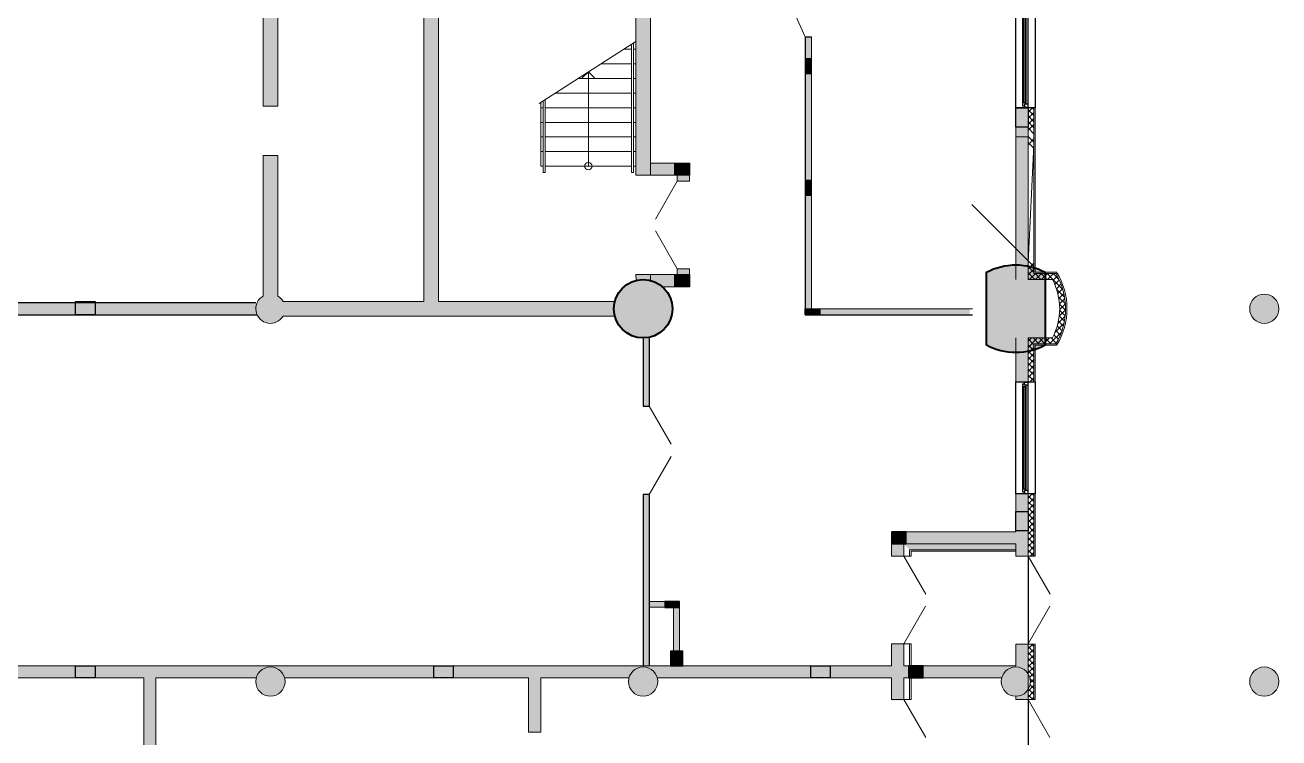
# Model space of a CAD drawing. Header units: millimetres. Extents: x 72919 to 485785, y -53256 to 338519.
# Drawn here: x 383115 to 408851, y 130034 to 144661 of the extents above; entities that cross this region are included whole.
import ezdxf

# ---------------------------------------------------------------- set-up
doc = ezdxf.new("R2010")
doc.units = ezdxf.units.MM
doc.layers.add('1', color=7, linetype='Continuous')
for name, color, linetype, lineweight in [('door', 177, 'Continuous', 9), ('stairs', 4, 'Continuous', 5), ('wall', 5, 'Continuous', 40)]:
    doc.layers.add(name, color=color, linetype=linetype, lineweight=lineweight)

# ---------------------------------------------------------------- blocks, each defined once
blk = doc.blocks.new('цуа323')
at = {"color": 0, "lineweight": 18}
for p, q in [((74877, 1494945), (75037, 1494945)), ((75077, 1494945), (75127, 1494945)), ((74152, 1492545), (74152, 1494482)), ((74409, 1494645), (75037, 1494645)), ((75077, 1494645), (75127, 1494645)), ((73942, 1494345), (75037, 1494345)), ((75077, 1494345), (75127, 1494345)), ((73474, 1494045), (75037, 1494045)), ((75077, 1494045), (75127, 1494045)), ((73176, 1493745), (73226, 1493745)), ((73266, 1493745), (75037, 1493745)), ((75077, 1493745), (75127, 1493745)), ((73176, 1493445), (73226, 1493445)), ((73266, 1493445), (75037, 1493445)), ((75077, 1493445), (75127, 1493445)), ((73176, 1493145), (73226, 1493145)), ((73266, 1493145), (75037, 1493145)), ((75077, 1493145), (75127, 1493145)), ((73176, 1492845), (73226, 1492845)), ((73266, 1492845), (75037, 1492845)), ((75077, 1492845), (75127, 1492845)), ((73176, 1492545), (73226, 1492545)), ((73266, 1492545), (75037, 1492545)), ((75077, 1492545), (75127, 1492545))]:
    blk.add_line(p, q, dxfattribs=at)
at = {"color": 0}
for q in [(74024, 1494355), (74279, 1494355)]:
    blk.add_line((74152, 1494482), q, dxfattribs=at)
at = {"color": 0, "lineweight": 18, "ltscale": 3000}
blk.add_lwpolyline([(73139, 1493829), (75127, 1495105)], dxfattribs=at)
at = {"color": 0, "ltscale": 100000}
for points in [[(75037, 1495047), (75037, 1492415), (75077, 1492415), (75077, 1495073)], [(73176, 1492545), (73176, 1493854)], [(73226, 1493886), (73226, 1492415), (73266, 1492415), (73266, 1493911)], [(73266, 1492415), (73226, 1492415)]]:
    blk.add_lwpolyline(points, dxfattribs=at)
at = {"color": 0, "lineweight": 18}
blk.add_circle((74152, 1492545), 75.5, dxfattribs=at)
blk = doc.blocks.new('Колонна ∅1200')
at = {"lineweight": 9, "ltscale": 400, "true_color": 0x000000}
h = blk.add_hatch(color=18, dxfattribs=at)
h.dxf.hatch_style = 1
edge = h.paths.add_edge_path()
edge.add_arc((0, 0), 600, 0, 360)
at = {"color": 18, "ltscale": 400, "true_color": 0x000000}
blk.add_circle((0, 0), 600, dxfattribs=at)
blk = doc.blocks.new('Пилон 1')
at = {"layer": 'wall', "lineweight": 9, "ltscale": 400, "true_color": 0x000000}
h = blk.add_hatch(color=18, dxfattribs=at)
h.dxf.hatch_style = 1
edge = h.paths.add_edge_path()
edge.add_line((600, -750), (600, 750))
edge.add_arc((0, -375), 1275, 61.9275, 118.0725)
edge.add_line((-600, 750), (-600, -750))
edge.add_arc((0, 375), 1275, 241.9275, 298.0725)
at = {"layer": 'wall', "color": 0, "ltscale": 400}
blk.add_lwpolyline([(600, -750), (600, 750, 0.25), (-600, 750), (-600, -750, 0.25), (600, -750)], format="xyb", dxfattribs=at)

msp = doc.modelspace()

# ---------------------------------------------------------------- hatches: boundary and pattern name
at = {"ltscale": 500, "true_color": 0x000000}
h = msp.add_hatch(color=18, dxfattribs=at)
h.dxf.hatch_style = 1
h.paths.add_polyline_path([(399129.37113, 143669.99944), (399254.37113, 143669.99944), (399254.37113, 143969.99944), (399129.37113, 143969.99944)])
h = msp.add_hatch(color=18, dxfattribs=at)
h.dxf.hatch_style = 1
h.paths.add_polyline_path([(403700.43379, 142964.99944), (403700.43379, 142564.99944), (403450.43379, 142564.99944), (403450.43379, 142965.04787)])
h = msp.add_hatch(color=18, dxfattribs=at)
h.dxf.hatch_style = 1
h.paths.add_polyline_path([(396751.32921, 141829.85489), (396751.32921, 141459.85489), (396501.32921, 141459.85489), (396501.32921, 141579.85489), (395951.36928, 141579.85489), (395951.36933, 141829.85489)])
edge = h.paths.add_edge_path()
edge.add_line((396751.32921, 139289.85489), (396198.35664, 139289.85489))
edge.add_arc((395801.32906, 138840.00036), 600, 48.569380841, 75.518561375)
edge.add_line((395951.36887, 139420.93758), (395951.3689, 139539.85489))
edge.add_line((395951.3689, 139539.85489), (396501.32921, 139539.85489))
edge.add_line((396501.32921, 139539.85489), (396501.32921, 139659.85489))
edge.add_line((396501.32921, 139659.85489), (396751.32921, 139659.85489))
edge.add_line((396751.32921, 139659.85489), (396751.32921, 139289.85489))
h = msp.add_hatch(color=18, dxfattribs=at)
h.dxf.hatch_style = 1
h.paths.add_polyline_path([(399129.37113, 141169.99944), (399254.37113, 141169.99944), (399254.37113, 141469.99944), (399129.37113, 141469.99944)])
h = msp.add_hatch(color=18, dxfattribs=at)
h.dxf.hatch_style = 1
h.paths.add_polyline_path([(384151.21502, 138985.92562), (384551.21502, 138985.92562), (384551.21502, 138714.99944), (384151.16659, 138714.99944)])
h = msp.add_hatch(color=18, dxfattribs=at)
h.dxf.hatch_style = 1
edge = h.paths.add_edge_path()
edge.add_arc((408550.43379, 138839.99944), 300, 9, 369)
h = msp.add_hatch(color=18, dxfattribs=at)
h.dxf.hatch_style = 1
h.paths.add_polyline_path([(399429.37113, 138839.99944), (399429.37113, 138714.99944), (399129.37113, 138714.99944), (399129.37113, 138839.99944)])
h = msp.add_hatch(color=18, dxfattribs=at)
h.dxf.hatch_style = 1
h.paths.add_polyline_path([(403700.43379, 134680.01113), (403700.43379, 134280.01113), (403450.43379, 134280.01113), (403450.43379, 134680.05956)])
h = msp.add_hatch(color=18, dxfattribs=at)
h.dxf.hatch_style = 1
h.paths.add_polyline_path([(400902.86477, 134263.32434), (400902.86477, 134013.82434), (401202.86477, 134013.82434), (401202.86477, 134263.32434)])
h = msp.add_hatch(color=18, dxfattribs=at)
h.dxf.hatch_style = 1
h.paths.add_polyline_path([(396246.57005, 132834.32434), (396246.57005, 132709.32434), (396546.57005, 132709.32434), (396546.57005, 132834.32434)])
h = msp.add_hatch(color=18, dxfattribs=at)
h.dxf.hatch_style = 1
h.paths.add_polyline_path([(396612.28727, 131514.75878), (396612.28727, 131814.75878), (396360.85283, 131814.75878), (396360.85283, 131514.75878)])
h = msp.add_hatch(color=18, dxfattribs=at)
h.dxf.hatch_style = 1
h.paths.add_polyline_path([(384151.26344, 131513.32434), (384551.26344, 131513.32434), (384551.26344, 131263.32434), (384151.21502, 131263.32434)])
h = msp.add_hatch(color=18, dxfattribs=at)
h.dxf.hatch_style = 1
h.paths.add_polyline_path([(391501.65685, 131513.32435), (391901.65685, 131513.32435), (391901.65685, 131263.32435), (391501.60842, 131263.32435)])
h = msp.add_hatch(color=18, dxfattribs=at)
h.dxf.hatch_style = 1
h.paths.add_polyline_path([(399240.48221, 131513.32434), (399640.48221, 131513.32434), (399640.48221, 131263.32434), (399240.43379, 131263.32434)])
h = msp.add_hatch(color=18, dxfattribs=at)
h.dxf.hatch_style = 1
h.paths.add_polyline_path([(401250.00744, 131512.82434), (401250.00744, 131263.32434), (401550.00744, 131263.32434), (401550.00744, 131512.82434)])
h = msp.add_hatch(color=18, dxfattribs=at)
h.dxf.hatch_style = 1
edge = h.paths.add_edge_path()
edge.add_arc((388150.43379, 131189.99944), 300, 9, 369)
h = msp.add_hatch(color=18, dxfattribs=at)
h.dxf.hatch_style = 1
edge = h.paths.add_edge_path()
edge.add_arc((395800.43379, 131189.99944), 300, 9, 369)
h = msp.add_hatch(color=18, dxfattribs=at)
h.dxf.hatch_style = 1
edge = h.paths.add_edge_path()
edge.add_arc((403450.43379, 131189.99944), 300, 9, 369)
h = msp.add_hatch(color=18, dxfattribs=at)
h.dxf.hatch_style = 1
edge = h.paths.add_edge_path()
edge.add_arc((408550.43379, 131189.99944), 300, 9, 369)
at = {"layer": '1', "ltscale": 500, "true_color": 0x000000}
h = msp.add_hatch(color=18, dxfattribs=at)
h.dxf.hatch_style = 1
edge = h.paths.add_edge_path()
edge.add_line((396751.32921, 141579.85489), (396451.32921, 141579.85489))
edge.add_line((396451.32921, 141579.85489), (396451.32921, 141829.85489))
edge.add_line((396451.32921, 141829.85489), (396751.32921, 141829.85489))
edge.add_line((396751.32921, 141829.85489), (396751.32921, 141593.37066))
h = msp.add_hatch(color=18, dxfattribs=at)
h.dxf.hatch_style = 1
edge = h.paths.add_edge_path()
edge.add_line((396751.32921, 139289.85489), (396451.32921, 139289.85489))
edge.add_line((396451.32921, 139289.85489), (396451.32921, 139539.85489))
edge.add_line((396451.32921, 139539.85489), (396751.32921, 139539.85489))
edge.add_line((396751.32921, 139539.85489), (396751.32921, 139303.37066))
at = {"layer": 'wall', "lineweight": 18, "ltscale": 0.007407, "true_color": 0x000000}
h = msp.add_hatch(color=18, dxfattribs=at)
h.dxf.hatch_style = 1
edge = h.paths.add_edge_path()
edge.add_line((391601.32906, 138990.00036), (391601.32906, 146340.00032))
edge.add_line((391601.32906, 146340.00032), (395220.38313, 146339.99957))
edge.add_arc((395801.33067, 146489.99944), 600, 194.477500165, 255.522475793)
edge.add_line((395651.33055, 145909.05197), (395651.36928, 141579.85489))
edge.add_line((395651.36928, 141579.85489), (395951.36928, 141579.85489))
edge.add_line((395951.36928, 141579.85489), (395951.33055, 145909.05191))
edge.add_arc((395801.33067, 146489.99944), 600, 284.477500165, 525.522475793)
edge.add_line((395220.3832, 146639.99957), (388401.13825, 146639.99952))
edge.add_arc((388143.73859, 146491.18856), 297.32017, 30.033577969, 241.381389501)
edge.add_line((388001.32906, 146230.19275), (388001.32906, 142994.85398))
edge.add_line((388001.32906, 142994.85398), (388301.32906, 142994.85398))
edge.add_line((388301.32906, 142994.85398), (388301.32906, 146230.1909))
edge.add_arc((388151.33067, 146489.99944), 300, 299.999646033, 330.000015847)
edge.add_line((388411.13833, 146339.99952), (391301.32906, 146339.99952))
edge.add_line((391301.32906, 146339.99952), (391301.32752, 138989.99944))
edge.add_line((391301.32752, 138989.99944), (388411.13633, 138990.00005))
edge.add_arc((388151.32906, 138839.99944), 300, 30.00013373, 60)
edge.add_line((388301.32906, 139099.80706), (388301.32906, 141984.85398))
edge.add_line((388301.32906, 141984.85398), (388001.32906, 141984.85398))
edge.add_line((388001.32906, 141984.85398), (388001.32906, 139099.80706))
edge.add_arc((388151.32906, 138839.99944), 300, 120, 330.00013373)
edge.add_line((388411.13703, 138690.00005), (395220.38164, 138690.00005))
edge.add_arc((395801.32906, 138840.00036), 600, 194.477542393, 435.522475793)
edge.add_line((395951.32918, 139420.94783), (395951.32921, 139540.00036))
edge.add_line((395951.32921, 139540.00036), (395651.32921, 139540.00036))
edge.add_line((395651.32921, 139540.00036), (395654.56364, 139421.77343))
edge.add_arc((395801.32906, 138840.00036), 600, 104.158730137, 165.522487814)
edge.add_line((395220.38156, 138990.00036), (391601.32906, 138990.00036))
h = msp.add_hatch(color=18, dxfattribs=at)
h.dxf.hatch_style = 1
h.paths.add_polyline_path([(399129.28766, 144415.48127), (399254.28766, 144415.48127), (399254.28766, 138839.99944), (399129.28766, 138839.99944)])
h = msp.add_hatch(color=18, dxfattribs=at)
h.dxf.hatch_style = 1
h.paths.add_polyline_path([(403450.43379, 142964.99944), (403450.43379, 139439.99944), (403700.43379, 139439.99944), (403700.43379, 142964.99944)])
h = msp.add_hatch(color=18, dxfattribs=at)
h.dxf.hatch_style = 1
h.paths.add_polyline_path([(380799.24079, 138713.45798), (387851.80269, 138713.45744), (387851.80269, 138964.99917), (380799.24079, 138964.99972)])
h = msp.add_hatch(color=18, dxfattribs=at)
h.dxf.hatch_style = 1
h.paths.add_polyline_path([(399253.17814, 138713.45798), (402499.69141, 138713.45744), (402499.69141, 138838.45744), (399253.17814, 138838.45798)])
h = msp.add_hatch(color=18, dxfattribs=at)
h.dxf.hatch_style = 1
h.paths.add_polyline_path([(395801.52027, 138223.74953), (395926.52027, 138223.74953), (395926.52495, 136839.57642), (395801.52495, 136839.57642)])
h = msp.add_hatch(color=18, dxfattribs=at)
h.dxf.hatch_style = 1
h.paths.add_polyline_path([(403450.43379, 138239.99944), (403450.43379, 137339.99944), (403700.43379, 137339.99944), (403700.43379, 138239.99944)])
h = msp.add_hatch(color=18, dxfattribs=at)
h.dxf.hatch_style = 1
h.paths.add_polyline_path([(395801.48189, 135029.57639), (395926.48189, 135029.57639), (395926.48657, 131513.32434), (395801.48657, 131513.32434)])
h = msp.add_hatch(color=18, dxfattribs=at)
h.dxf.hatch_style = 1
h.paths.add_polyline_path([(403450.43379, 135039.99944), (403450.43379, 133760.01113), (403700.43379, 133760.01113), (403700.43379, 135039.99944)])
h = msp.add_hatch(color=18, dxfattribs=at)
h.dxf.hatch_style = 1
h.paths.add_polyline_path([(400900.43379, 134263.32434), (400900.43379, 133763.32434), (401150.43379, 133765.04052), (401150.43379, 134013.32434), (403450.43379, 134013.32434), (403450.43379, 134263.32434)])
h = msp.add_hatch(color=18, dxfattribs=at)
h.dxf.hatch_style = 1
h.paths.add_polyline_path([(401270.43379, 133893.32434), (401270.43379, 133765.04052), (401150.43379, 133765.04052), (401150.43379, 134013.32434), (401270.43379, 133893.32434)], flags=0)
h = msp.add_hatch(color=18, dxfattribs=at)
h.dxf.hatch_style = 1
h.paths.add_polyline_path([(403450.43379, 133893.32434), (401270.43379, 133893.32434), (401150.43379, 134013.32434), (403450.43379, 134013.32434)])
h = msp.add_hatch(color=18, dxfattribs=at)
h.dxf.hatch_style = 1
h.paths.add_polyline_path([(396426.57005, 131814.75878), (396546.57005, 131814.75878), (396546.57005, 132834.32434), (395927.87375, 132834.32434), (395926.57005, 132714.32434), (396426.57005, 132714.32434)])
h = msp.add_hatch(color=18, dxfattribs=at)
h.dxf.hatch_style = 1
h.paths.add_polyline_path([(401150.43379, 131510.32434), (401150.43379, 131963.31265), (400900.43379, 131963.31265), (400900.43379, 131510.32434)])
h = msp.add_hatch(color=18, dxfattribs=at)
h.dxf.hatch_style = 1
h.paths.add_polyline_path([(401270.43379, 131513.32434), (401270.43379, 131963.31265), (401150.43379, 131963.31265), (401150.43379, 131513.32434), (401270.43379, 131513.32434)], flags=0)
h = msp.add_hatch(color=18, dxfattribs=at)
h.dxf.hatch_style = 1
edge = h.paths.add_edge_path()
edge.add_arc((403450.43379, 131189.99944), 300, 270, 326.442690238)
edge.add_line((403700.43379, 131024.1682), (403700.43379, 130819.99944))
edge.add_line((403700.43379, 130819.99944), (403450.43379, 130819.99944))
edge.add_line((403450.43379, 130819.99944), (403450.43379, 130889.99944))
edge = h.paths.add_edge_path()
edge.add_arc((403450.43379, 131189.99944), 300, 33.557309762, 90)
edge.add_line((403450.43379, 131489.99944), (403450.43379, 131959.99944))
edge.add_line((403450.43379, 131959.99944), (403700.43379, 131959.99944))
edge.add_line((403700.43379, 131959.99944), (403700.43379, 131355.83068))
h = msp.add_hatch(color=18, dxfattribs=at)
h.dxf.hatch_style = 1
edge = h.paths.add_edge_path()
edge.add_line((388150.43379, 131513.32434), (380751.21502, 131513.32434))
edge.add_line((380751.21502, 131513.32434), (380500.43379, 131489.99944))
edge.add_arc((380500.43379, 131189.99944), 300, 14.147342184, 90, ccw=False)
edge.add_line((380791.3349, 131263.32434), (387859.53267, 131263.32434))
edge.add_arc((388150.43379, 131189.99944), 300, 90, 165.852657816, ccw=False)
edge.add_line((388150.43379, 131489.99944), (388150.43379, 131513.32434))
h = msp.add_hatch(color=18, dxfattribs=at)
h.dxf.hatch_style = 1
edge = h.paths.add_edge_path()
edge.add_arc((395800.43379, 131190.90283), 300, 90, 165.852657816)
edge.add_line((395509.53267, 131264.22772), (388441.3349, 131264.22772))
edge.add_arc((388149.65094, 131189.89817), 301.00568, 14.296355969, 89.850986215)
edge.add_line((388150.43379, 131490.90283), (388150.43379, 131514.22772))
edge.add_line((388150.43379, 131514.22772), (395800.43379, 131514.22772))
edge.add_line((395800.43379, 131514.22772), (395800.43379, 131490.90283))
h = msp.add_hatch(color=18, dxfattribs=at)
h.dxf.hatch_style = 1
edge = h.paths.add_edge_path()
edge.add_arc((403450.43379, 131189.99944), 300, 90, 165.852657816)
edge.add_line((403159.53267, 131263.32434), (396091.3349, 131263.32434))
edge.add_arc((395799.65094, 131188.99478), 301.00568, 14.296355969, 89.850986215)
edge.add_line((395800.43379, 131489.99944), (395800.43379, 131513.32434))
edge.add_line((395800.43379, 131513.32434), (403450.43379, 131513.32434))
edge.add_line((403450.43379, 131513.32434), (403450.43379, 131489.99944))
h = msp.add_hatch(color=18, dxfattribs=at)
h.dxf.hatch_style = 1
h.paths.add_polyline_path([(385800.84584, 130153.14672), (385800.84584, 131263.32434), (385550.84584, 131263.32434), (385550.84584, 130153.14672)])
h.paths.add_polyline_path([(385800.84584, 130157.4991), (385550.84584, 130157.4991), (385550.84584, 121238.18296), (385800.84584, 121238.18296)])
h = msp.add_hatch(color=18, dxfattribs=at)
h.dxf.hatch_style = 1
h.paths.add_polyline_path([(393450.43379, 130153.14672), (393700.43379, 130153.14672), (393700.43379, 131263.32434), (393450.43379, 131263.32434)])
h.paths.add_polyline_path([(393700.43379, 128953.14672), (393450.43379, 128953.14672), (393450.43379, 121238.18296), (393700.43379, 121238.18296)])
h = msp.add_hatch(color=18, dxfattribs=at)
h.dxf.hatch_style = 1
h.paths.add_polyline_path([(401150.43379, 130807.60421), (401150.43379, 131267.30697), (400900.43379, 131267.30697), (400900.43379, 130807.60421)])
h = msp.add_hatch(color=18, dxfattribs=at)
h.dxf.hatch_style = 1
h.paths.add_polyline_path([(401270.43379, 130821.484), (401270.43379, 131263.32434), (401150.43379, 131263.32434), (401150.43379, 130821.484), (401270.43379, 130821.484)], flags=0)

# ---------------------------------------------------------------- linework, layer by layer
at = {"color": 18, "ltscale": 500, "true_color": 0x000000}
for p, q in [((403610.43379, 145164.99944), (403610.43379, 143064.99944)), ((403640.43379, 145164.99944), (403640.43379, 143064.99944)), ((403660.43379, 143034.99944), (403660.43379, 145194.99944)), ((403700.43379, 142974.99944), (403700.43379, 145254.99944)), ((399129.37113, 144419.99944), (399129.37113, 138714.99944)), ((399129.37113, 144419.99944), (399254.37113, 144419.99944)), ((380800.43379, 138964.99944), (387851.32906, 138964.99944)), ((380773.15159, 138714.99944), (387878.61126, 138714.99944)), ((399129.37113, 138714.99944), (402561.37508, 138714.99944)), ((395801.60842, 138239.49717), (395801.60842, 136839.57649)), ((395926.60842, 138239.49717), (395926.60842, 136839.57649)), ((403610.43379, 137239.99944), (403610.43379, 135139.99944)), ((403640.43379, 137239.99944), (403640.43379, 135139.99944)), ((403660.43379, 135109.99944), (403660.43379, 137269.99944)), ((403700.43379, 135049.99944), (403700.43379, 137329.99944)), ((395801.48189, 135029.57647), (395801.60842, 131513.32435)), ((395926.48189, 135029.58097), (395926.60842, 131513.32885))]:
    msp.add_line(p, q, dxfattribs=at)
for points in [[(403450.43379, 145264.99944), (403850.43379, 145264.99944), (403850.43379, 142964.99944), (403450.43379, 142964.99944)], [(399129.37113, 143669.99944), (399254.37113, 143669.99944), (399254.37113, 143969.99944), (399129.37113, 143969.99944)], [(403700.43379, 142964.99944), (403700.43379, 142564.99944), (403450.43379, 142564.99944), (403450.43379, 142965.04787)], [(396751.32921, 141829.85489), (396751.32921, 141579.85489), (396451.32921, 141579.85489), (396451.32921, 141829.85489)], [(399129.37113, 141169.99944), (399254.37113, 141169.99944), (399254.37113, 141469.99944), (399129.37113, 141469.99944)], [(396751.32921, 139539.85489), (396751.32921, 139289.85489), (396451.32921, 139289.85489), (396451.32921, 139539.85489)], [(384151.21502, 138985.92562), (384551.21502, 138985.92562), (384551.21502, 138714.99944), (384151.16659, 138714.99944)], [(399429.37113, 138839.99944), (399429.37113, 138714.99944), (399129.37113, 138714.99944), (399129.37113, 138839.99944)], [(403450.43379, 137339.99944), (403850.43379, 137339.99944), (403850.43379, 135039.99944), (403450.43379, 135039.99944)], [(403700.43379, 134680.01113), (403700.43379, 134280.01113), (403450.43379, 134280.01113), (403450.43379, 134680.05956)], [(400902.86477, 134263.32434), (400902.86477, 134013.82434), (401202.86477, 134013.82434), (401202.86477, 134263.32434)], [(396246.57005, 132834.32434), (396246.57005, 132709.32434), (396546.57005, 132709.32434), (396546.57005, 132834.32434)], [(396612.28727, 131514.75878), (396612.28727, 131814.75878), (396360.85283, 131814.75878), (396360.85283, 131514.75878)], [(384151.26344, 131513.32434), (384551.26344, 131513.32434), (384551.26344, 131263.32434), (384151.21502, 131263.32434)], [(391501.65685, 131513.32435), (391901.65685, 131513.32435), (391901.65685, 131263.32435), (391501.60842, 131263.32435)], [(399240.48221, 131513.32434), (399640.48221, 131513.32434), (399640.48221, 131263.32434), (399240.43379, 131263.32434)], [(401250.00744, 131512.82434), (401250.00744, 131263.32434), (401550.00744, 131263.32434), (401550.00744, 131512.82434)]]:
    msp.add_lwpolyline(points, close=True, dxfattribs=at)
for points in [[(403590.43379, 145224.99944), (403590.43379, 143004.99944), (403630.43379, 143004.99944)], [(403660.43379, 143064.99944), (403590.43379, 143064.99944)], [(403700.43379, 143034.99944), (403630.43379, 143034.99944), (403630.43379, 142974.99944), (403700.43379, 142974.99944)], [(403590.43379, 137299.99944), (403630.43379, 137299.99944)], [(403590.43379, 137299.99944), (403590.43379, 135079.99944), (403630.43379, 135079.99944)], [(403660.43379, 137239.99944), (403590.43379, 137239.99944)], [(403700.43379, 137269.99944), (403630.43379, 137269.99944), (403630.43379, 137329.99944), (403700.43379, 137329.99944)], [(395801.48125, 136839.57636), (395926.60842, 136839.57642)], [(403660.43379, 135139.99944), (403590.43379, 135139.99944)], [(395926.48189, 135029.57641), (395801.48189, 135029.57636)], [(403700.43379, 135109.99944), (403630.43379, 135109.99944), (403630.43379, 135049.99944), (403700.43379, 135049.99944)], [(403700.43379, 133760.01113), (403700.43379, 131959.99944)], [(403700.43379, 130820.01113), (403700.43379, 129009.99944)]]:
    msp.add_lwpolyline(points, dxfattribs=at)
at = {"layer": 'door'}
for p, q in [((399129.37113, 144419.99944), (398779.24634, 145199.35024)), ((396501.32921, 141459.85489), (396051.20441, 140680.50409)), ((396501.32921, 139659.85489), (396051.20441, 140439.20569))]:
    msp.add_line(p, q, dxfattribs=at)
at = {"layer": 'door', "ltscale": 100}
for p, q in [((395926.60842, 136839.57642), (396376.55394, 136060.1221)), ((396376.53638, 135808.96783), (395926.48189, 135029.57642))]:
    msp.add_line(p, q, dxfattribs=at)
at = {"layer": 'door', "linetype": 'ByBlock', "ltscale": 100}
for p, q in [((401150.43379, 133765.04052), (401602.17471, 132984.54188)), ((403700.43379, 133761.72732), (404152.17471, 132981.22868)), ((401597.20716, 132737.42833), (401152.36954, 131965.02988)), ((404147.20716, 132734.11512), (403702.36954, 131961.71667)), ((401150.43379, 130823.484), (401600.43379, 130044.06114)), ((403700.43379, 130820.01113), (404150.43379, 130040.58827))]:
    msp.add_line(p, q, dxfattribs=at)
at = {"layer": 'wall', "color": 18, "lineweight": 18, "ltscale": 0.007407, "true_color": 0x000000}
for p, q in [((399254.37113, 144419.99944), (399254.37113, 138839.99944)), ((403700.43379, 142364.99944), (403700.43379, 142964.99944)), ((403700.43379, 139439.99944), (403700.43379, 142364.99944)), ((404333.14731, 139443.47413), (404216.62199, 139559.99944)), ((403717.90356, 139439.99944), (403700.43378, 139457.46922)), ((399254.37113, 138839.99944), (402561.37508, 138839.99944)), ((403700.43379, 137339.99944), (403700.43379, 138239.99944)), ((403700.43379, 133760.01113), (403700.43379, 135039.99944)), ((396546.57005, 132834.32434), (395927.87375, 132834.32434)), ((396546.57005, 131814.75878), (396546.57005, 132834.32434)), ((396426.57005, 132714.32434), (395926.57005, 132714.32434)), ((395926.57005, 132714.32434), (395926.57005, 131513.32434)), ((396426.57005, 131814.75878), (396426.57005, 132714.32434)), ((380751.21502, 131513.32434), (395801.60842, 131513.32434)), ((395800.43379, 131513.32434), (400900.43379, 131513.32434)), ((403737.06221, 131278.56664), (403820.43379, 131361.93821)), ((403820.43379, 130922.89852), (403707.68163, 131035.65067)), ((403820.43379, 131046.64221), (403743.08242, 131123.99357)), ((403749.57661, 131167.33735), (403820.43379, 131238.19453))]:
    msp.add_line(p, q, dxfattribs=at)
at = {"layer": 'wall', "color": 18, "lineweight": 18, "ltscale": 0.007407, "true_color": 0x000000, "extrusion": (-0.707107, -0.707107, 0)}
msp.add_line((404279.6444, 138135.79649), (404175.44144, 138239.99944), dxfattribs=at)
at = {"layer": 'wall', "color": 18, "lineweight": 18, "ltscale": 0.007407, "true_color": 0x000000, "extrusion": (0, 1, 0)}
for p, q in [((403850.43379, 137339.99944), (403700.43379, 137339.99944)), ((403850.43379, 135039.99944), (403700.43379, 135039.99944))]:
    msp.add_line(p, q, dxfattribs=at)
at = {"layer": 'wall', "color": 18, "lineweight": 18, "ltscale": 0.007407, "true_color": 0x000000, "extrusion": (0.707107, 0.707107, 0)}
msp.add_line((403820.43379, 131170.38589), (403745.24028, 131245.5794), dxfattribs=at)
at = {"layer": 'wall', "color": 18, "lineweight": 18, "ltscale": 0.007407, "true_color": 0x000000}
for points in [[(391301.32906, 146339.99952), (391301.32752, 138989.99944), (388411.13633, 138990.00005, 0.131651904), (388301.32906, 139099.80706), (388301.32906, 141984.85398), (388001.32906, 141984.85398), (388001.32906, 139099.80706, 1.3032269474), (388411.13703, 138690.00005), (395220.38164, 138690.00005, 1.7504336339), (395951.32918, 139420.94783), (395951.32921, 139540.00036), (395651.32921, 139540.00036), (395654.56364, 139421.77343, 0.2743371963), (395220.38156, 138990.00036), (391601.32906, 138990.00036), (391601.32906, 146340.00032)], [(388001.32906, 146230.19275), (388001.32906, 142994.85398), (388301.32906, 142994.85398), (388301.32906, 146230.1909, 0.1316541392)], [(395651.33055, 145909.05197), (395651.36928, 141579.85489), (395951.36928, 141579.85489), (395951.33055, 145909.05191, 1.7504343827)]]:
    msp.add_lwpolyline(points, format="xyb", dxfattribs=at)
for points in [[(403700.43379, 142964.99944), (403450.43379, 142964.99944), (403450.43379, 142364.99944), (403700.43379, 142364.99944)], [(403700.43379, 142873.84476), (403791.58847, 142964.99944)], [(403820.43379, 142802.29244), (403700.43379, 142922.29244)], [(403850.43379, 142964.99944), (403820.43379, 142964.99944)], [(403820.43379, 142678.54876), (403700.43379, 142798.54876)], [(403700.43379, 142626.35739), (403820.43379, 142746.35739)], [(403820.43379, 142554.80507), (403700.43379, 142674.80507)], [(403700.43379, 142502.6137), (403820.43379, 142622.6137)], [(403700.43379, 142364.99944), (403450.43379, 142364.99944), (403450.43379, 139439.99944)], [(403700.43378, 139439.99944), (403700.43378, 142364.99944)], [(403700.43378, 142203.99628), (403820.43378, 142323.99628)], [(403820.43379, 142431.06138), (403700.43379, 142551.06138)], [(403820.43378, 139559.99944), (403820.43378, 142364.99944)], [(403820.43378, 142132.44397), (403700.43378, 142252.44397)], [(403700.43378, 139780.25259), (403820.43378, 142200.25259)], [(403700.43378, 139656.5089), (403820.43378, 139776.5089)], [(403820.43378, 139584.95659), (403700.43378, 139704.95659)], [(403841.64724, 139439.99944), (403771.04051, 139510.60618)], [(403965.39093, 139439.99944), (403845.39093, 139559.99944)], [(403855.15538, 139439.99944), (403975.15538, 139559.99944)], [(404089.13462, 139439.99944), (403969.13462, 139559.99944)], [(403978.89907, 139439.99944), (404098.89907, 139559.99944)], [(404102.64275, 139439.99944), (404222.64275, 139559.99944)], [(404283.00761, 139249.13324), (404376.67147, 139342.7971)], [(404311.25579, 139153.63773), (404408.53872, 139250.92066)], [(404470.14272, 138811.50397), (404346.90919, 138934.7375)], [(404462.87995, 138695.02306), (404350.029, 138807.874)], [(404424.69667, 138485.71896), (404324.79931, 138585.61631)], [(404447.2779, 138586.88142), (404341.85092, 138692.3084)], [(403700.43379, 137339.99944), (403450.43379, 137339.99944), (403450.43379, 138239.99944)], [(403700.43379, 137339.99944), (403700.43379, 138239.99944)], [(403820.43379, 138100.03235), (403700.43379, 138220.03235)], [(403924.21038, 138119.99944), (403804.21038, 138239.99944)], [(404047.95406, 138119.99944), (403927.95406, 138239.99944)], [(404020.07962, 138119.99944), (404140.07962, 138239.99944)], [(404171.69775, 138119.99944), (404051.69775, 138239.99944)], [(404362.04783, 138300.88043), (404269.62343, 138393.30482)], [(403820.43379, 137976.28866), (403700.43379, 138096.28866)], [(403820.43379, 137852.54498), (403700.43379, 137972.54498)], [(403850.43379, 138089.99944), (403850.43379, 137339.99944)], [(404267.56699, 138119.99944), (404269.27339, 138121.70584)], [(404269.27339, 138121.70584), (404274.29485, 138126.7273)], [(403700.43379, 137800.35361), (403820.43379, 137920.35361)], [(403700.43379, 137676.60992), (403820.43379, 137796.60992)], [(403820.43379, 137605.0576), (403700.43379, 137725.0576)], [(403700.43379, 137552.86624), (403820.43379, 137672.86624)], [(403820.43379, 137481.31392), (403700.43379, 137601.31392)], [(403700.43379, 137429.12255), (403820.43379, 137549.12255)], [(403714.26088, 137339.99944), (403700.43379, 137353.82654)], [(403700.43379, 135039.99944), (403450.43379, 135039.99944), (403450.43379, 134263.32434)], [(403700.43379, 135039.99944), (403700.43379, 133760.01113)], [(403820.43379, 134882.69649), (403700.43379, 135002.69649)], [(403700.43379, 134830.50513), (403820.43379, 134950.50513)], [(403820.43379, 135006.44018), (403786.87452, 135039.99944)], [(403820.43379, 135039.99944), (403820.43379, 133760.01113)], [(403850.43379, 133760.01113), (403850.43379, 135039.99944)], [(403820.43379, 134635.20912), (403700.43379, 134755.20912)], [(403700.43379, 134583.01775), (403820.43379, 134703.01775)], [(403820.43379, 134511.46543), (403700.43379, 134631.46543)], [(403700.43379, 134459.27407), (403820.43379, 134579.27407)], [(403820.43379, 134387.72175), (403700.43379, 134507.72175)], [(403700.43379, 134335.53038), (403820.43379, 134455.53038)], [(403820.43379, 134263.97806), (403700.43379, 134383.97806)], [(403450.43379, 134013.32434), (401150.43379, 134013.32434), (401150.43379, 133763.32434), (400900.43379, 133763.32434), (400900.43379, 134263.32434), (403450.43379, 134263.32434)], [(403700.43379, 134211.78669), (403820.43379, 134331.78669)], [(403820.43379, 134016.49069), (403700.43379, 134136.49069)], [(401300.43379, 133765.04052), (401150.43379, 133765.04052), (401150.43379, 134013.32434)], [(401150.43379, 134013.32434), (403450.43379, 134013.32434)], [(403450.43379, 133893.32434), (401270.43379, 133893.32434)], [(401270.43379, 133893.32434), (401270.43379, 133765.04052)], [(403450.43379, 134013.32434), (403450.43379, 133863.32434), (401300.43379, 133863.32434)], [(401300.43379, 133863.32434), (401300.43379, 133765.04052)], [(403450.43379, 134013.32434), (403450.43379, 133760.01113)], [(403820.43379, 133892.747), (403700.43379, 134012.747)], [(403700.43379, 133840.55563), (403820.43379, 133960.55563)], [(403743.63297, 133760.01113), (403820.43379, 133836.81195)], [(403700.43379, 133760.01113), (403450.43379, 133760.01113)], [(400900.43379, 131513.32434), (400900.43379, 131963.31265), (401150.43379, 131963.31265), (401150.43379, 131513.32434)], [(401300.43379, 131963.31265), (401150.43379, 131963.31265), (401150.43379, 131513.32434), (401300.43379, 131513.32434)], [(401150.43379, 131513.32434), (403450.43379, 131513.32434), (403450.43379, 131959.99944)], [(401270.43379, 131963.31265), (401270.43379, 131513.32434)], [(401300.43379, 131513.32434), (401300.43379, 131963.31265)], [(403450.43379, 131959.99944), (403700.43379, 131959.99944)], [(403700.43379, 131860.65665), (403799.77658, 131959.99944)], [(403700.43379, 131959.99944), (403700.43379, 131355.83068)], [(403820.43379, 131789.10433), (403700.43379, 131909.10433)], [(403700.43379, 131736.91296), (403820.43379, 131856.91296)], [(403820.43379, 131665.36064), (403700.43379, 131785.36064)], [(403850.43379, 131959.99944), (403820.43379, 131959.99944)], [(403700.43379, 131613.16927), (403820.43379, 131733.16927)], [(403820.43379, 131541.61695), (403700.43379, 131661.61695)], [(403700.43379, 131489.42559), (403820.43379, 131609.42559)], [(403820.43379, 131417.87327), (403700.43379, 131537.87327)], [(383860.84584, 121240.18296), (385550.84584, 121240.18296), (385550.84584, 126583.56038), (385550.84584, 126963.56038), (385550.84584, 131263.32434), (380791.3349, 131263.32434)], [(387859.53267, 131263.32434), (385800.84584, 131263.32434), (385800.84584, 126963.56038), (385800.84584, 126583.56038), (385800.84584, 122788.18296), (387850.63981, 122788.18296), (388230.63981, 122788.18296), (390285.95038, 122788.18296), (390664.95335, 122788.18296), (393450.43379, 122788.18296), (393450.43379, 126582.84602), (393450.43379, 126962.84602), (393450.43379, 128953.14672), (393700.43379, 128953.14672)], [(395509.53267, 131263.32434), (393700.43379, 131263.32434), (393700.43379, 130153.14672), (393450.43379, 130153.14672), (393450.43379, 131263.32434), (388441.3349, 131263.32434)], [(403159.53267, 131263.32434), (401150.43379, 131263.32434), (401150.43379, 130823.47232), (400900.43379, 130823.47232), (400900.43379, 131263.32434), (396091.3349, 131263.32434)], [(401300.43379, 131263.32434), (401150.43379, 131263.32434), (401150.43379, 130823.484), (401300.43379, 130823.484)], [(401270.43379, 130823.484), (401270.43379, 131263.32434)], [(401300.43379, 130823.484), (401300.43379, 131263.32434)], [(403700.43379, 131365.6819), (403820.43379, 131485.6819)], [(403820.43379, 131294.12958), (403700.43379, 131414.12958)], [(403700.43379, 131024.1682), (403700.43379, 130819.99944), (403450.43379, 130819.99944), (403450.43379, 130889.99944)], [(403700.43379, 130994.45084), (403820.43379, 131114.45084)], [(403700.43379, 130870.70715), (403820.43379, 130990.70715)], [(403773.48145, 130820.01113), (403820.43379, 130866.96347)], [(403820.43379, 130820.01113), (403850.43379, 130820.01113)]]:
    msp.add_lwpolyline(points, dxfattribs=at)
at = {"layer": 'wall', "color": 18, "lineweight": 18, "ltscale": 0.007407, "true_color": 0x000000, "extrusion": (1, -3.88051e-13, 0)}
for points, elevation in [([(142964.99944, 0), (142364.99944, 0)], 403700.43379), ([(142964.99944, 0), (142364.99944, 0)], 403820.43379), ([(142364.99944, 0), (142964.99944, 0)], 403850.43379)]:
    msp.add_lwpolyline(points, dxfattribs=dict(at, elevation=elevation))
at = {"layer": 'wall', "color": 18, "lineweight": 18, "ltscale": 0.007407, "true_color": 0x000000, "extrusion": (0, 1, 0)}
for points, elevation in [([(-403820.43379, 0), (-403700.43379, 0)], 142964.99944), ([(-404270.26641, 0), (-403820.43378, 0)], 139559.99944), ([(-403850.43378, 0), (-404287.09587, 0)], 139589.99944), ([(-404200.43379, 0), (-403700.43378, 0)], 139439.99944), ([(-403700.43379, 0), (-403850.43379, 0)], 133760.01113), ([(-403820.43379, 0), (-403700.43379, 0)], 131959.99944), ([(-403700.43379, 0), (-403820.43379, 0)], 130820.01113)]:
    msp.add_lwpolyline(points, dxfattribs=dict(at, elevation=elevation))
at = {"layer": 'wall', "color": 18, "lineweight": 18, "ltscale": 0.007407, "true_color": 0x000000, "extrusion": (0.707107, -0.707107, 0)}
for points, elevation in [([(386398.87878, 0), (386568.58441, 0)], 184519.74981), ([(384123.87878, 0), (384293.5844, 0)], 186794.74981), ([(384080.18816, 0), (384249.89379, 0)], 186882.24981), ([(384406.10015, 0), (384531.57406, 0)], 187232.24981), ([(384374.45553, 0), (384502.96188, 0)], 187319.74981), ([(384230.65503, 0), (384374.88912, 0)], 187582.24981), ([(384162.4177, 0), (384315.44749, 0)], 187669.74981), ([(384080.42676, 0), (384245.43616, 0)], 187757.24981), ([(383682.07983, 0), (383940.74456, 0)], 188019.74981), ([(383854.22212, 0), (384063.18919, 0)], 187932.24981), ([(383161.37878, 0), (383258.13189, 0)], 187757.24981), ([(383073.87878, 0), (383345.63189, 0)], 187844.74981), ([(383263.42626, 0), (383433.13189, 0)], 187932.24981), ([(383438.42626, 0), (383781.02287, 0)], 188107.24981), ([(382986.37878, 0), (383156.08441, 0)], 187932.24981), ([(382597.83968, 0), (382718.58441, 0)], 188369.74981), ([(380886.37878, 0), (381007.64849, 0)], 190032.24981), ([(380711.37878, 0), (380881.08441, 0)], 190207.24981), ([(380273.87878, 0), (380443.58441, 0)], 190644.74981), ([(380186.37878, 0), (380356.08441, 0)], 190732.24981)]:
    msp.add_lwpolyline(points, dxfattribs=dict(at, elevation=elevation))
at = {"layer": 'wall', "color": 18, "lineweight": 18, "ltscale": 0.007407, "true_color": 0x000000, "extrusion": (0.707107, 0.707107, 0)}
for points, elevation in [([(-184480.19776, 0), (-184425.09531, 0)], 386608.13647), ([(-184953.85215, 0), (-184799.96904, 0)], 386134.48206), ([(-188166.10696, 0), (-188038.95008, 0)], 383633.13647), ([(-190955.19776, 0), (-190785.49213, 0)], 380133.13647), ([(-190880.41462, 0), (-190872.99213, 0)], 380045.63647)]:
    msp.add_lwpolyline(points, dxfattribs=dict(at, elevation=elevation))
at = {"layer": 'wall', "color": 18, "lineweight": 18, "ltscale": 0.007407, "true_color": 0x000000, "extrusion": (1, -4.61051e-13, 0), "elevation": 403820.43378}
msp.add_lwpolyline([(142364.99944, 0), (139559.99944, 0)], dxfattribs=at)
at = {"layer": 'wall', "color": 18, "lineweight": 18, "ltscale": 0.007407, "true_color": 0x000000, "extrusion": (1, -4.9017e-13, 0), "elevation": 403850.43378}
msp.add_lwpolyline([(142364.99944, 0), (139589.99944, 0)], dxfattribs=at)
at = {"layer": 'wall', "color": 18, "lineweight": 18, "ltscale": 0.007407, "true_color": 0x000000}
msp.add_lwpolyline([(396751.32921, 141829.85489), (396751.32921, 141459.85489), (396501.32921, 141459.85489), (396501.32921, 141579.85489), (395951.36928, 141579.85489), (395951.36933, 141829.85489)], close=True, dxfattribs=at)
at = {"layer": 'wall', "color": 18, "lineweight": 18, "ltscale": 0.007407, "true_color": 0x000000, "extrusion": (-0.707107, -0.707107, 0)}
for points, elevation in [([(186755.19775, 0), (184959.14652, 0)], -384333.13647), ([(186860.34512, 0), (186760.49212, 0)], -384158.13647), ([(187211.57303, 0), (187052.99249, 0)], -384420.63647), ([(187503.47625, 0), (187211.57303, 0)], -384420.63647), ([(187645.16967, 0), (187411.53458, 0)], -384333.13647), ([(187757.01905, 0), (187560.74743, 0)], -384245.63647), ([(188094.26505, 0), (187958.9544, 0)], -383808.13647), ([(188155.19776, 0), (187985.49213, 0)], -382933.13647), ([(188417.69776, 0), (188247.99213, 0)], -382670.63647), ([(190255.19776, 0), (190085.49213, 0)], -380833.13647), ([(190692.69776, 0), (190522.99213, 0)], -380395.63647), ([(192267.69776, 0), (192201.01556, 0)], -378820.63647), ([(193025.7025, 0), (192885.49213, 0)], -378033.13647)]:
    msp.add_lwpolyline(points, dxfattribs=dict(at, elevation=elevation))
at = {"layer": 'wall', "color": 18, "lineweight": 18, "ltscale": 0.007407, "true_color": 0x000000}
msp.add_lwpolyline([(396751.32921, 139289.85489), (396198.35664, 139289.85489, 0.1181329575), (395951.36887, 139420.93758), (395951.3689, 139539.85489), (396501.32921, 139539.85489), (396501.32921, 139659.85489), (396751.32921, 139659.85489)], format="xyb", close=True, dxfattribs=at)
at = {"layer": 'wall', "color": 18, "lineweight": 18, "ltscale": 0.007407, "true_color": 0x000000, "extrusion": (-0.707107, 0.707107, 0), "elevation": -187844.74981}
msp.add_lwpolyline([(-383980.40244, 0), (-384162.5703, 0)], dxfattribs=at)
at = {"layer": 'wall', "color": 18, "lineweight": 18, "ltscale": 0.007407, "true_color": 0x000000, "extrusion": (9.31323e-13, -1, 0), "elevation": -138239.99944}
msp.add_lwpolyline([(403700.43379, 0), (404200.43379, 0)], dxfattribs=at)
at = {"layer": 'wall', "color": 18, "lineweight": 18, "ltscale": 0.007407, "true_color": 0x000000, "extrusion": (1, -2.98501e-13, 0), "elevation": 403820.43379}
msp.add_lwpolyline([(137339.99944, 0), (138119.99944, 0)], dxfattribs=at)
at = {"layer": 'wall', "color": 18, "lineweight": 18, "ltscale": 0.007407, "true_color": 0x000000, "extrusion": (1.03519e-12, -1, 0), "elevation": -138119.99944}
msp.add_lwpolyline([(404270.26641, 0), (403820.43379, 0)], dxfattribs=at)
at = {"layer": 'wall', "color": 18, "lineweight": 18, "ltscale": 0.007407, "true_color": 0x000000, "extrusion": (1.06641e-12, -1, 0), "elevation": -138089.99944}
msp.add_lwpolyline([(404287.09587, 0), (403850.43379, 0)], dxfattribs=at)
at = {"layer": 'wall', "color": 18, "lineweight": 18, "ltscale": 0.007407, "true_color": 0x000000, "extrusion": (1, 4.08479e-13, 0)}
for points, elevation in [([(131959.99944, 0), (130820.01113, 0)], 403700.43379), ([(131959.99944, 0), (130820.01113, 0)], 403820.43379), ([(130820.01113, 0), (131959.99944, 0)], 403850.43379)]:
    msp.add_lwpolyline(points, dxfattribs=dict(at, elevation=elevation))
at = {"layer": 'wall', "color": 18, "lineweight": 18, "ltscale": 0.007407, "true_color": 0x000000}
for centre in [(408550.43379, 138839.99944), (388150.43379, 131189.99944), (395800.43379, 131189.99944), (403450.43379, 131189.99944), (408550.43379, 131189.99944)]:
    msp.add_circle(centre, 300, dxfattribs=at)
at = {"layer": 'wall', "color": 18, "lineweight": 18, "ltscale": 0.007407, "true_color": 0x000000, "extrusion": (0, 0, -1)}
for radius, start, end in [(1395, 148.927049028, 211.072950972), (1425, 148.243136142, 211.756863858)]:
    msp.add_arc((-403075.43379, 138839.99944), radius, start, end, dxfattribs=at)
at = {"layer": 'wall', "color": 18, "lineweight": 18, "ltscale": 0.007407, "true_color": 0x000000}
for radius, start, end in [(1395, 328.927049028, 31.072950972), (1275, 331.927513065, 28.072486935)]:
    msp.add_arc((403075.43379, 138839.99944), radius, start, end, dxfattribs=at)

# ---------------------------------------------------------------- block references
at = {"layer": 'stairs', "color": 4, "lineweight": 18, "ltscale": 0.007407}
msp.add_blockref('цуа323', (320524.66493, -1350779.99439), dxfattribs=at)
at = {"layer": 'wall', "color": 18, "lineweight": 18, "ltscale": 0.007407, "true_color": 0x000000, "xscale": -1, "rotation": 180}
msp.add_blockref('Пилон 1', (403450.43379, 138839.99944), dxfattribs=at)
at = {"layer": 'wall', "color": 18, "lineweight": 18, "ltscale": 0.007407, "true_color": 0x000000}
msp.add_blockref('Колонна ∅1200', (395800.43379, 138839.99944), dxfattribs=at)

doc.saveas('drawing.dxf')
